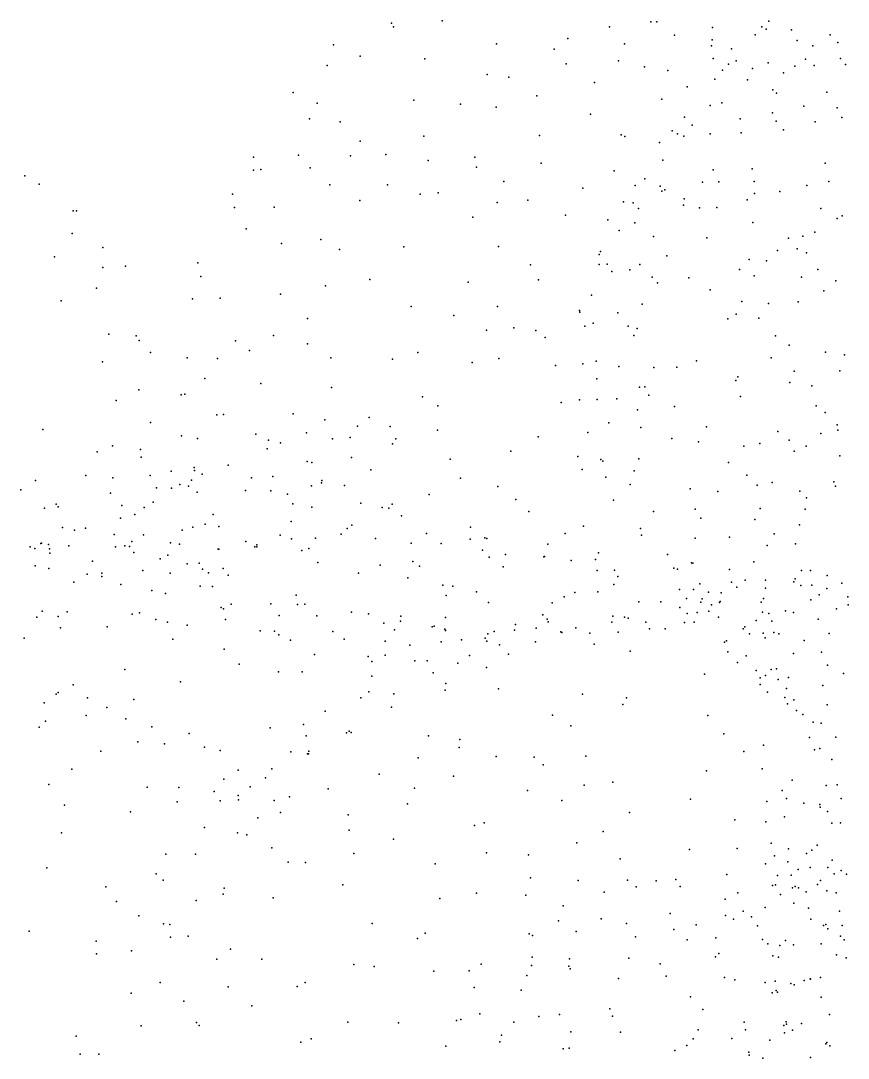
# Model space of a CAD drawing. Header units: metres. Extents: x -25 to 25, y -27.7 to 27.8.
# Drawn here: x -17.974 to -15.277, y 10.177 to 13.56 of the extents above; entities that cross this region are included whole.
import ezdxf

# ---------------------------------------------------------------- set-up
doc = ezdxf.new("R2010")
doc.units = ezdxf.units.M

msp = doc.modelspace()

# ---------------------------------------------------------------- linework, layer by layer
for p in [(-16.766, 13.5519, -6.528), (-16.7586, 13.5399, -5.8458), (-16.6003, 13.56, -6.681), (-16.0549, 13.5399, -5.6502), (-15.9206, 13.5569, -5.7739), (-15.9011, 13.5562, -7.0257), (-15.7191, 13.5381, -5.8133), (-15.5579, 13.5407, 13.2221), (-15.5446, 13.5324, 12.4526), (-15.5359, 13.559, 13.675), (-15.4619, 13.5304, -5.9897), (-16.1905, 13.5022, -5.56), (-15.8434, 13.513, -5.5859), (-15.7197, 13.4979, -5.4194), (-15.5797, 13.5146, 12.7716), (-15.3358, 13.5138, 11.9454), (-16.9549, 13.4818, -6.237), (-16.423, 13.4849, -5.5822), (-16.2355, 13.4674, -6.9941), (-16.0065, 13.4848, -5.4343), (-15.7221, 13.4784, -5.2402), (-15.6569, 13.4688, -7.1569), (-15.4427, 13.4957, 12.0895), (-15.3924, 13.4786, -5.8011), (-15.3109, 13.4889, -6.024), (-16.8675, 13.4449, -5.7858), (-16.6569, 13.4355, -5.6317), (-16.0258, 13.4294, -5.1787), (-15.717, 13.4374, -5.0655), (-15.6419, 13.4294, 13.6259), (-15.4163, 13.4347, -5.2286), (-15.3013, 13.4371, 14.2106), (-16.9756, 13.4144, -5.9368), (-16.1962, 13.4196, -5.3676), (-15.9407, 13.4097, -7.1926), (-15.8647, 13.3979, -4.9943), (-15.6868, 13.3992, 13.2151), (-15.6665, 13.4189, 12.9996), (-15.589, 13.4045, 12.248), (-15.5375, 13.423, 13.8841), (-15.4503, 13.4123, 14.0303), (-15.3871, 13.4143, -7.1289), (-15.2856, 13.4173, -5.4422), (-16.4533, 13.3849, -6.969), (-16.3832, 13.3761, -5.3992), (-15.7119, 13.3698, 13.4246), (-15.6049, 13.3679, -4.8757), (-15.4878, 13.3898, -4.9918), (-16.1042, 13.359, -5.0159), (-15.8022, 13.3442, -4.8148), (-15.5226, 13.3348, 12.0489), (-17.086, 13.326, -6.0418), (-16.693, 13.3012, -5.4912), (-16.2917, 13.3155, -5.095), (-15.8841, 13.3042, -7.291), (-15.5099, 13.3241, -4.7313), (-15.3461, 13.327, -4.7871), (-17.0081, 13.2909, -6.5346), (-16.541, 13.2878, -5.3541), (-16.424, 13.2782, -7.0924), (-15.7272, 13.2834, 12.4184), (-15.6889, 13.2926, 13.7204), (-15.4214, 13.2813, 14.1592), (-15.3123, 13.2759, 14.3898), (-17.0325, 13.2405, -5.7365), (-16.9333, 13.23, -6.6939), (-16.1163, 13.2552, -4.7929), (-15.8109, 13.2452, 13.146), (-15.6292, 13.2402, 12.1575), (-15.5239, 13.2594, 14.0231), (-15.5118, 13.2325, -7.2879), (-15.3844, 13.2299, 11.8121), (-15.2979, 13.2443, -7.1736), (-15.8503, 13.2009, 12.6601), (-15.7851, 13.2192, 13.4578), (-15.6254, 13.1943, 13.9075), (-15.4877, 13.2045, 11.9314), (-16.8677, 13.1674, -5.4621), (-16.6601, 13.1841, -6.991), (-16.2833, 13.1859, -4.8332), (-16.017, 13.1876, -4.6397), (-16.005, 13.1827, -7.3751), (-15.8924, 13.1635, 12.9355), (-15.8335, 13.1908, -4.5746), (-15.813, 13.1842, -7.3894), (-15.7263, 13.1917, 12.2674), (-17.2159, 13.1153, -6.2709), (-17.0686, 13.1216, -5.6331), (-16.8996, 13.1195, -6.8036), (-16.7836, 13.1239, -5.3315), (-16.6462, 13.1039, -5.1418), (-16.4937, 13.1149, -4.9701), (-16.2776, 13.0962, -7.3101), (-15.8815, 13.1056, 13.3606), (-15.3514, 13.0958, 11.7271), (-17.2157, 13.0729, -5.8582), (-17.1912, 13.075, -6.4268), (-17.0308, 13.0806, -6.6765), (-16.4886, 13.0824, -7.1831), (-16.0394, 13.0707, -4.5242), (-15.7173, 13.0743, -4.3718), (-15.5903, 13.0773, 11.9955), (-17.9606, 13.0539, -1.0863), (-17.914, 13.0276, -0.8457), (-16.9663, 13.0249, -5.4067), (-16.7787, 13.0247, -6.9792), (-16.3998, 13.0356, -4.7659), (-15.9392, 13.0445, -7.4503), (-15.7516, 13.0334, -7.4563), (-15.6986, 13.0351, 12.1171), (-15.583, 13.0359, -4.2669), (-15.3393, 13.0357, 14.5795), (-17.2838, 12.9944, -6.0786), (-16.6721, 12.9943, -5.0262), (-16.6131, 12.9986, -7.1384), (-16.1414, 13.0147, -7.4214), (-15.9714, 13.0229, 13.083), (-15.89, 13.0206, 13.5048), (-15.8847, 13.0041, 12.4167), (-15.875, 13.0084, -4.3564), (-15.5823, 12.9973, -7.4423), (-15.5001, 13.0031, 11.8571), (-15.4119, 13.0225, 14.3624), (-16.8685, 12.9741, -5.2277), (-16.4211, 12.9677, -7.3017), (-16.3208, 12.9749, -4.6339), (-16.0091, 12.9696, 12.8902), (-15.9778, 12.9666, 13.2718), (-15.8139, 12.9591, 13.7113), (-15.8119, 12.9798, 12.2503), (-15.6064, 12.9762, 14.0292), (-17.8038, 12.9405, -1.1111), (-17.7927, 12.9407, -0.9478), (-17.2773, 12.9512, -6.2739), (-17.1478, 12.952, -6.6121), (-16.1983, 12.9263, -4.4931), (-15.9606, 12.9476, 12.5751), (-15.7617, 12.95, -4.2224), (-15.7053, 12.9511, 13.8952), (-15.3661, 12.9474, -7.3655), (-15.2961, 12.9244, 14.7867), (-16.5004, 12.9191, -4.755), (-16.0603, 12.9114, -4.3681), (-15.9719, 12.901, -7.5039), (-15.5881, 12.9024, -4.0876), (-15.3122, 12.915, 11.619), (-17.8069, 12.8667, -1.2722), (-17.2394, 12.8816, -5.6512), (-16.0231, 12.8765, 12.7012), (-15.9115, 12.8568, 13.5954), (-15.4248, 12.8577, -4.0164), (-15.385, 12.8707, 14.5247), (-17.7064, 12.8204, -1.1595), (-17.1238, 12.834, -5.3879), (-16.9956, 12.8467, -5.2372), (-16.7254, 12.8233, -4.9049), (-16.4167, 12.8236, -4.6031), (-15.7378, 12.8517, 12.0801), (-15.4712, 12.8514, 11.7641), (-17.8646, 12.7907, -1.413), (-16.9349, 12.8142, -6.9272), (-16.0885, 12.7975, -7.5052), (-16.0837, 12.8078, 12.8276), (-15.8677, 12.794, 12.2272), (-15.5077, 12.8111, 14.2034), (-15.4431, 12.8169, 14.3618), (-15.4128, 12.8029, -7.4595), (-17.7064, 12.7559, -0.7004), (-17.6328, 12.76, -0.9803), (-17.3974, 12.7702, -6.0693), (-16.3122, 12.7644, -4.4571), (-16.0884, 12.7653, 13.2649), (-16.0628, 12.7659, -4.1865), (-15.9556, 12.7653, 12.3908), (-15.6, 12.7819, -7.5269), (-15.543, 12.7772, -3.9283), (-17.3875, 12.7265, -5.8156), (-16.0468, 12.7428, 12.5852), (-15.9889, 12.7479, 13.5014), (-15.9157, 12.7239, -4.0032), (-15.7961, 12.7213, 13.8393), (-15.6316, 12.7485, 14.048), (-15.5833, 12.7282, 11.8621), (-15.429, 12.7245, 11.6448), (-15.3762, 12.749, -3.8805), (-17.7279, 12.6881, -1.3514), (-16.9812, 12.6959, -5.0694), (-16.8368, 12.7168, -4.9263), (-16.5152, 12.7077, -7.3076), (-16.2861, 12.7154, -7.453), (-15.8979, 12.7059, -7.5864), (-15.3171, 12.7115, 11.4318), (-17.4142, 12.6538, -6.2297), (-17.3245, 12.6556, -6.4649), (-17.1277, 12.6689, -5.2301), (-16.1138, 12.6658, -4.0808), (-15.7266, 12.6823, -3.8482), (-15.3564, 12.6798, 14.6026), (-17.8421, 12.6472, -1.4907), (-16.7012, 12.6282, -4.7572), (-16.42, 12.6281, -4.4726), (-15.9488, 12.6357, 13.6154), (-15.6232, 12.6451, -7.6018), (-15.537, 12.638, 14.1618), (-15.4398, 12.6435, 14.3614), (-17.0392, 12.5896, -6.8857), (-16.5624, 12.5986, -4.6186), (-16.1523, 12.6154, 13.097), (-16.1517, 12.6103, 12.9151), (-16.0281, 12.6072, 12.4575), (-15.6688, 12.5882, 14.014), (-15.6418, 12.6035, -3.7462), (-15.5675, 12.5899, 11.7824), (-16.4562, 12.5508, -7.3587), (-16.3669, 12.5591, -4.2995), (-16.2955, 12.5501, -4.1341), (-16.1357, 12.564, 13.2428), (-16.1084, 12.5737, 12.6387), (-15.9937, 12.5641, -7.5981), (-15.9651, 12.5565, -3.8101), (-17.6875, 12.5385, -1.379), (-17.5979, 12.5323, -1.2294), (-17.5886, 12.5174, -0.7357), (-17.2744, 12.5166, -5.4039), (-17.1509, 12.5336, -5.1469), (-16.2649, 12.5271, -7.4695), (-15.9758, 12.5341, 12.3239), (-15.5136, 12.5326, -7.6342), (-17.229, 12.4854, -6.6759), (-17.0391, 12.5064, -4.9991), (-15.4694, 12.5022, 14.2718), (-17.5516, 12.4788, -1.0681), (-17.4319, 12.4607, -5.7731), (-17.3324, 12.4587, -6.5109), (-16.9631, 12.4608, -6.9566), (-16.7621, 12.4567, -7.111), (-16.6793, 12.4788, -4.6791), (-16.4154, 12.4585, -4.1918), (-16.0979, 12.4504, -3.7884), (-15.771, 12.4508, -3.6235), (-15.5279, 12.4605, 11.6473), (-15.3504, 12.4791, 14.5142), (-15.2884, 12.4707, 14.7211), (-17.7082, 12.4477, -0.475), (-16.5029, 12.4461, -4.3508), (-16.2307, 12.4363, -3.8796), (-16.1413, 12.4409, 12.7545), (-16.0245, 12.4322, 13.4929), (-15.9109, 12.4299, 12.1886), (-15.8358, 12.4308, 13.7957), (-15.4524, 12.4174, 11.3552), (-15.3034, 12.4183, 10.9978), (-17.3738, 12.3933, -5.5671), (-16.0965, 12.3922, -7.5558), (-15.643, 12.3873, 11.8187), (-15.6362, 12.399, 14.0279), (-17.5894, 12.3571, -1.218), (-17.1916, 12.3769, -5.1574), (-16.9612, 12.3639, -4.8821), (-15.9569, 12.3653, -3.6233), (-15.9398, 12.3663, 13.6235), (-15.4669, 12.3801, -3.4824), (-15.3952, 12.37, 11.1212), (-17.6636, 12.3222, -1.3636), (-17.4516, 12.3402, -5.8898), (-17.4394, 12.3425, -6.2454), (-16.6649, 12.3343, -4.5726), (-16.2121, 12.3159, -7.4815), (-16.1528, 12.3244, 13.0578), (-16.0948, 12.3251, 12.5738), (-16.0309, 12.3268, 12.4107), (-15.9264, 12.3392, -7.639), (-15.6274, 12.3345, -3.488), (-16.6146, 12.3046, -4.2909), (-15.9639, 12.2914, 12.2756), (-15.8427, 12.3021, 12.0797), (-15.3811, 12.3048, 14.3651), (-15.3516, 12.2831, -7.7544), (-17.551, 12.2507, -0.8588), (-17.3353, 12.2748, -6.4942), (-17.3139, 12.2762, -5.435), (-17.0866, 12.2781, -5.0028), (-16.9831, 12.259, -6.9173), (-16.8387, 12.2665, -4.7471), (-16.0573, 12.2494, -3.5799), (-17.9025, 12.227, -0.2033), (-17.2078, 12.2124, -6.6727), (-17.0423, 12.2161, -3.9761), (-16.876, 12.2383, -4.1086), (-16.7703, 12.2366, -3.9952), (-16.6157, 12.2249, -3.8956), (-16.1255, 12.2171, 12.8925), (-15.9529, 12.2335, 13.5435), (-15.7388, 12.2357, 11.9507), (-15.5058, 12.2211, 11.4345), (-15.3658, 12.2148, -3.3436), (-15.3123, 12.2425, 14.5745), (-15.3109, 12.2255, 10.8927), (-17.4503, 12.207, -5.9868), (-17.3985, 12.1976, -5.673), (-17.1665, 12.1929, -5.1098), (-17.1271, 12.1843, -4.112), (-16.9579, 12.1966, -4.2495), (-16.9005, 12.2011, -3.8273), (-16.7619, 12.1801, -7.0397), (-16.7515, 12.1967, -4.5034), (-16.2871, 12.2036, -3.6856), (-15.8512, 12.1976, -3.4607), (-15.7646, 12.1874, 13.7843), (-15.5651, 12.1821, 14.0273), (-15.4696, 12.1921, -7.8002), (-17.7249, 12.154, -0.4105), (-17.6756, 12.1738, -1.467), (-17.584, 12.1625, -0.7095), (-17.1707, 12.164, -3.8892), (-16.3765, 12.157, -7.3155), (-15.6169, 12.1725, -3.3836), (-15.453, 12.1572, 14.212), (-15.4138, 12.1731, 11.0266), (-17.5821, 12.1371, -1.2373), (-17.298, 12.1113, -5.4343), (-17.0402, 12.123, -4.3644), (-17.025, 12.1199, -3.6916), (-16.8962, 12.136, -4.429), (-16.5745, 12.1307, -3.7394), (-16.158, 12.1397, -7.5091), (-16.0834, 12.1296, 12.724), (-16.0761, 12.1237, 13.1396), (-15.9595, 12.1317, -7.6538), (-15.6673, 12.12, -7.7888), (-15.3037, 12.1417, -7.8244), (-17.7621, 12.0772, -1.7311), (-17.5526, 12.077, -1.0382), (-17.4841, 12.0914, -1.8549), (-17.4091, 12.1032, -6.2392), (-17.4084, 12.0934, -1.9938), (-17.3834, 12.0818, -1.7298), (-16.833, 12.0958, -3.643), (-16.1444, 12.0967, -3.519), (-15.9741, 12.0927, 13.3657), (-15.6073, 12.0787, 11.7976), (-17.926, 12.0608, -1.7845), (-17.674, 12.0693, -1.9338), (-17.4552, 12.0477, -3.879), (-17.4271, 12.0429, -1.5331), (-17.4175, 12.0625, -5.7747), (-17.222, 12.0694, -3.6721), (-17.1521, 12.0738, -2.1691), (-17.027, 12.0438, -1.7711), (-16.9934, 12.0537, -2.1734), (-16.9928, 12.0606, -4.872), (-16.9187, 12.0446, -2.0096), (-16.5411, 12.0684, -7.147), (-16.0667, 12.0717, 12.9482), (-15.9877, 12.0475, 12.4869), (-15.573, 12.0456, 13.9423), (-15.5244, 12.0547, 11.6367), (-15.3231, 12.057, 10.8816), (-15.3178, 12.0425, 14.5943), (-17.9744, 12.0301, -4.2348), (-17.6813, 12.0194, -2.1546), (-17.5316, 12.0376, -2.201), (-17.4834, 12.0361, -4.0571), (-17.3995, 12.0225, -2.2894), (-17.242, 12.0286, -6.5163), (-17.1586, 12.0279, -2.3407), (-17.1043, 12.0165, -3.5608), (-16.6432, 12.0157, -3.6051), (-16.4191, 12.0417, -3.6389), (-15.7922, 12.0344, 13.6279), (-15.7018, 12.0248, -3.33), (-15.4343, 12.0267, -7.8649), (-17.8586, 11.9835, -4.0845), (-17.8528, 11.9747, -3.8966), (-17.6446, 11.9798, -3.8985), (-17.5431, 11.9904, -1.1666), (-17.0875, 11.9855, -1.575), (-16.8656, 11.9874, -1.7622), (-16.763, 11.9834, -2.0111), (-16.3598, 11.9996, -7.349), (-16.0416, 11.9964, -7.6542), (-15.4129, 12.005, -3.2754), (-17.8972, 11.9708, -2.0209), (-17.6021, 11.9504, -4.1892), (-17.5724, 11.9732, -3.7519), (-17.3474, 11.95, -3.5548), (-17.0253, 11.9739, -4.576), (-16.7965, 11.9735, -2.265), (-16.7741, 11.9705, -3.5366), (-16.7327, 11.9458, -1.8505), (-16.3184, 11.9599, -3.5243), (-15.9113, 11.9599, 13.3095), (-15.7751, 11.9674, -7.8227), (-15.5637, 11.9703, -3.284), (-15.4172, 11.9672, 11.1044), (-17.8388, 11.9079, -3.7179), (-17.6493, 11.9383, -2.3076), (-17.4132, 11.9084, -4.4141), (-17.3727, 11.9184, -6.2636), (-17.3281, 11.9114, -2.4857), (-17.0926, 11.9276, -2.4792), (-16.8945, 11.9154, -3.4548), (-16.5079, 11.9084, -3.5319), (-16.1398, 11.912, -3.4319), (-15.757, 11.9384, 12.0884), (-15.5812, 11.9342, 11.859), (-15.4356, 11.9164, 14.3596), (-17.7992, 11.8991, -0.2452), (-17.7629, 11.9059, -4.2295), (-17.67, 11.885, -0.3989), (-17.5745, 11.8834, -0.5866), (-17.4481, 11.8994, -5.9157), (-17.1291, 11.8823, -6.5349), (-17.0138, 11.8735, -1.433), (-16.9294, 11.8859, -2.4998), (-16.9097, 11.9049, -6.7627), (-16.6511, 11.8878, -6.9295), (-16.461, 11.8744, -2.118), (-16.1999, 11.8882, -7.6064), (-15.9536, 11.9043, 12.9778), (-15.9509, 11.8832, 12.6744), (-15.6641, 11.8759, 13.6744), (-15.5181, 11.8874, -7.8969), (-17.9442, 11.8446, -5.8729), (-17.9286, 11.8398, -3.5698), (-17.9093, 11.8555, -2.2343), (-17.9065, 11.857, -0.1171), (-17.8838, 11.8527, -4.4469), (-17.818, 11.8478, -6.038), (-17.6653, 11.8452, -6.1825), (-17.6347, 11.848, -5.71), (-17.6195, 11.8461, -4.3972), (-17.6124, 11.8626, -5.9886), (-17.4864, 11.8582, -0.9628), (-17.4569, 11.8533, -5.5844), (-17.241, 11.8622, -6.3706), (-17.2107, 11.8443, -5.1223), (-17.2049, 11.8444, -4.6284), (-17.2046, 11.851, -2.572), (-17.0919, 11.8708, -5.0149), (-17.0356, 11.8393, -4.8046), (-16.8178, 11.8721, -1.5788), (-16.7016, 11.8564, -2.4424), (-16.6042, 11.8552, -1.7973), (-16.5093, 11.87, -2.2998), (-16.4543, 11.8719, -7.2048), (-16.2564, 11.8534, -2.1455), (-15.7761, 11.8729, 13.4458), (-15.5408, 11.8493, 13.8871), (-15.4485, 11.8551, 11.6423), (-17.8805, 11.8383, -5.6548), (-17.8791, 11.8238, -6.2153), (-17.6059, 11.8258, -5.4604), (-17.5195, 11.806, -5.2804), (-17.495, 11.8171, -4.5394), (-17.3306, 11.8373, -5.2972), (-17.3283, 11.8376, -1.1784), (-17.0585, 11.8326, -3.3678), (-16.4685, 11.8342, -1.8695), (-16.447, 11.8111, -2.5058), (-16.3945, 11.8203, -7.4508), (-16.2689, 11.8122, -1.9304), (-16.2667, 11.8133, -2.4844), (-16.0904, 11.8257, -2.3286), (-15.8659, 11.8201, -7.8778), (-17.9271, 11.7825, -4.6669), (-17.8827, 11.774, -3.4351), (-17.741, 11.7984, -5.2772), (-17.4323, 11.7894, -5.1234), (-17.3923, 11.7913, -3.3841), (-17.3815, 11.7723, -0.8419), (-17.3144, 11.7737, -4.7132), (-17.006, 11.794, -6.5667), (-16.8028, 11.7848, -2.6056), (-16.6961, 11.7971, -6.7962), (-16.674, 11.7815, -1.5747), (-16.4021, 11.7798, -3.4803), (-16.1804, 11.8004, -7.7809), (-16.101, 11.8034, -2.0579), (-15.8448, 11.7751, 12.878), (-15.8335, 11.7717, 12.4787), (-15.788, 11.7921, 13.257), (-15.7837, 11.7914, 12.2754), (-15.5845, 11.7954, 11.9868), (-17.7579, 11.7556, -4.6753), (-17.7105, 11.759, -2.5134), (-17.7103, 11.7486, -4.8851), (-17.5761, 11.7674, -4.6665), (-17.4872, 11.7586, -4.8251), (-17.3621, 11.7605, -4.9348), (-17.2981, 11.7525, -1.0355), (-16.8729, 11.7585, -1.3562), (-16.7123, 11.7442, -3.3971), (-16.0954, 11.7679, -3.3399), (-16.0385, 11.769, -2.5627), (-16.0277, 11.7483, -1.9209), (-15.6634, 11.7714, -3.2503), (-15.4499, 11.7401, -0.84), (-15.4286, 11.7675, -3.2381), (-15.3999, 11.7681, 14.553), (-15.3456, 11.7514, 11.429), (-17.8009, 11.7296, -0.1157), (-17.6483, 11.7221, -3.3533), (-17.3899, 11.7163, -2.6868), (-17.3495, 11.7158, -0.5766), (-16.5988, 11.7196, -2.6615), (-16.5661, 11.7163, -7.166), (-16.0404, 11.7225, -8.0007), (-15.827, 11.7054, -2.1856), (-15.7809, 11.7053, -1.0016), (-15.7599, 11.7242, -0.4777), (-15.6573, 11.7297, 13.4394), (-15.6396, 11.7136, -1.08), (-15.6121, 11.7366, -0.9059), (-15.5464, 11.7359, -0.4761), (-15.5462, 11.7098, 13.7419), (-15.454, 11.7303, -1.0706), (-15.4315, 11.7183, -0.3396), (-15.3957, 11.7198, -0.6206), (-15.3461, 11.7086, 11.6861), (-15.2973, 11.7262, 11.1545), (-17.5469, 11.7024, -2.6628), (-17.5023, 11.6931, -0.3443), (-17.0761, 11.6876, -2.7299), (-16.5873, 11.6862, -6.8748), (-16.4884, 11.6982, -1.6106), (-16.2023, 11.6815, -7.9928), (-16.1674, 11.6961, -1.7791), (-16.0924, 11.6981, -2.7051), (-15.804, 11.6764, -2.5063), (-15.753, 11.6753, 12.6081), (-15.7324, 11.6972, -0.3014), (-15.6907, 11.6943, 13.1817), (-15.5523, 11.6762, -7.9693), (-15.399, 11.672, 0.0314), (-15.3713, 11.6881, -1.2275), (-15.2774, 11.6818, -0.4238), (-17.3212, 11.6474, -3.2355), (-17.313, 11.6427, -0.3725), (-17.2889, 11.6582, -6.4276), (-17.1591, 11.6593, -0.568), (-17.0724, 11.6569, -0.7321), (-17.0485, 11.6579, -1.0628), (-16.4496, 11.6629, -7.695), (-16.2415, 11.6623, -2.7911), (-15.9592, 11.666, -0.9155), (-15.8874, 11.6658, -0.3472), (-15.8261, 11.6475, -0.1731), (-15.7572, 11.6645, -1.1773), (-15.7221, 11.6552, -8.0643), (-15.6967, 11.6631, 12.3749), (-15.6942, 11.667, 13.0272), (-15.5606, 11.6642, -0.0162), (-15.3145, 11.6431, 0.2318), (-15.2765, 11.6559, 11.5359), (-17.9217, 11.616, -3.0492), (-17.9051, 11.6345, -2.6843), (-17.8526, 11.6177, -6.575), (-17.8234, 11.6324, -3.2057), (-17.6111, 11.6249, -6.5772), (-17.5868, 11.6296, -3.2215), (-17.5341, 11.6083, -2.8743), (-17.3068, 11.6081, -2.8564), (-17.1318, 11.6213, -0.3861), (-17.0086, 11.6194, -3.2399), (-16.8965, 11.6317, -0.6251), (-16.8408, 11.6266, -0.8398), (-16.7355, 11.6184, -3.3023), (-16.5893, 11.6147, -1.3655), (-16.2718, 11.6227, -1.6162), (-16.2583, 11.6093, -0.6878), (-16.0437, 11.619, -0.3067), (-16.0061, 11.6157, -2.8972), (-15.9945, 11.6126, -1.2127), (-15.8016, 11.6276, -1.9393), (-15.7686, 11.6305, -1.3324), (-15.7311, 11.6345, -0.0157), (-15.6999, 11.615, -2.3011), (-15.5766, 11.6051, 13.2437), (-15.556, 11.6313, -3.2188), (-15.5356, 11.6279, 13.9757), (-15.5255, 11.6027, 14.26), (-15.4808, 11.636, 14.4458), (-15.4552, 11.6308, -1.4002), (-15.3744, 11.6089, 11.9468), (-17.8445, 11.5812, 0.0291), (-17.6925, 11.5844, -2.9955), (-17.4962, 11.5987, -0.1857), (-17.4321, 11.5898, -3.1118), (-17.1937, 11.5704, -0.2469), (-17.1474, 11.5695, -6.4557), (-16.7902, 11.5959, -2.8161), (-16.7559, 11.5738, -0.5329), (-16.7362, 11.602, -0.7283), (-16.6327, 11.5839, -7.0625), (-16.6269, 11.5862, -0.9009), (-16.5921, 11.5768, -1.1145), (-16.5892, 11.5718, -7.7052), (-16.4308, 11.5692, -0.7756), (-16.3645, 11.5732, -1.4727), (-16.361, 11.5911, -2.923), (-16.2938, 11.5793, -0.5133), (-16.2554, 11.6003, -3.3006), (-16.1647, 11.5805, -8.2527), (-16.0477, 11.5991, -1.5954), (-15.9363, 11.5992, -1.7156), (-15.9246, 11.5776, -1.4601), (-15.8735, 11.5769, -3.1289), (-15.8102, 11.5978, -2.782), (-15.7786, 11.5988, -8.2065), (-15.6187, 11.5772, 12.5736), (-15.6134, 11.5841, 12.8434), (-17.9633, 11.5465, 0.1288), (-17.4782, 11.5434, -6.6252), (-17.1325, 11.5578, -3.1367), (-17.0946, 11.5401, -2.9273), (-16.9571, 11.5684, -0.3373), (-16.9201, 11.5442, -2.8894), (-16.7867, 11.537, -6.5112), (-16.6039, 11.5348, -2.9169), (-16.5377, 11.542, -0.5415), (-16.46, 11.5469, -8.0069), (-16.4551, 11.5375, -3.3065), (-16.4521, 11.5607, -0.9818), (-16.2959, 11.5351, -3.1303), (-16.2137, 11.568, -0.3762), (-16.2104, 11.5654, -1.1463), (-16.1195, 11.5635, -1.32), (-16.0267, 11.5667, -8.3383), (-15.6729, 11.5384, -2.0061), (-15.5983, 11.5608, -8.1044), (-15.5538, 11.5637, 13.0567), (-15.5469, 11.5477, 12.3772), (-15.5192, 11.5651, 13.5186), (-15.5026, 11.5607, -1.5548), (-15.4203, 11.5398, 14.6228), (-15.3386, 11.5621, 0.3706), (-17.3111, 11.5109, -0.1242), (-16.7054, 11.5247, -7.5256), (-16.413, 11.5258, -1.2798), (-16.1048, 11.5278, -0.1407), (-15.9879, 11.5046, 0.0477), (-15.6797, 11.5341, -1.6637), (-15.6694, 11.5022, -2.7833), (-15.3642, 11.5011, 12.1704), (-17.0166, 11.4934, -3.058), (-16.8412, 11.4875, -0.2724), (-16.8302, 11.471, -3.1153), (-16.7859, 11.492, -2.9489), (-16.6898, 11.4735, -7.7719), (-16.6495, 11.4732, -6.608), (-16.5108, 11.4907, -3.0785), (-16.3839, 11.4944, -0.3818), (-15.6372, 11.4674, -8.2842), (-15.6091, 11.4898, -3.0956), (-15.4545, 11.4965, 12.7081), (-17.6348, 11.4445, 0.0536), (-17.2621, 11.4618, -6.5855), (-17.1342, 11.4369, -0.0755), (-17.0567, 11.4377, -6.4771), (-16.6296, 11.4344, -7.9753), (-16.5499, 11.4656, -0.3607), (-16.4555, 11.4513, -8.2135), (-15.5768, 11.4416, -1.8424), (-15.5283, 11.4449, 14.4071), (-15.5099, 11.4469, 13.6389), (-15.3439, 11.4589, 12.9949), (-17.4537, 11.4042, 0.0393), (-16.8298, 11.423, -7.3409), (-15.7453, 11.4298, 0.358), (-15.5642, 11.4172, 14.1753), (-15.5465, 11.425, -2.1486), (-15.5047, 11.4124, -2.3723), (-15.4717, 11.4191, -3.1149), (-15.2916, 11.4322, 12.6831), (-17.8521, 11.3695, 0.4409), (-17.8036, 11.3945, 0.2498), (-16.8394, 11.3715, -7.1702), (-16.5908, 11.3779, -0.2092), (-16.5886, 11.3991, -8.1395), (-16.4169, 11.3821, -0.2081), (-15.5637, 11.3955, 13.9865), (-15.5398, 11.3712, 13.7884), (-15.4773, 11.3834, 0.5252), (-15.3591, 11.3927, 13.2011), (-17.8983, 11.3367, 1.17), (-17.8593, 11.3639, 0.6195), (-17.7569, 11.3523, -6.7759), (-17.606, 11.3467, 0.2061), (-16.8656, 11.3527, -0.0904), (-16.7583, 11.3655, -6.9337), (-16.1432, 11.3642, 0.101), (-15.9997, 11.353, -8.5871), (-15.4837, 11.3536, -1.9483), (-15.4746, 11.3329, -2.6847), (-15.4538, 11.3457, 14.6008), (-17.6933, 11.3208, 0.5738), (-16.9819, 11.3091, 0.0149), (-16.7657, 11.3219, -6.6422), (-16.0112, 11.3309, 0.2938), (-15.4448, 11.3107, -2.511), (-15.3456, 11.3301, -1.8378), (-17.8942, 11.2769, -6.8025), (-17.7614, 11.2953, 1.0332), (-17.6321, 11.2839, 0.742), (-17.0523, 11.2653, -7.5373), (-16.241, 11.2962, -8.568), (-15.7348, 11.295, 0.5177), (-15.4243, 11.2976, -8.1766), (-15.3914, 11.2731, 0.6537), (-15.3652, 11.2697, -3.0547), (-17.9141, 11.2564, 1.3831), (-17.547, 11.2581, 0.5496), (-17.4258, 11.2359, 0.3613), (-17.1609, 11.2547, 0.1418), (-16.9126, 11.2382, -7.0028), (-16.9034, 11.2443, -6.6548), (-16.897, 11.2391, -8.0033), (-16.1807, 11.261, 0.2124), (-15.6824, 11.2346, -8.5623), (-17.5924, 11.2092, 1.0579), (-17.5059, 11.2023, 0.9178), (-17.0437, 11.2286, -7.7625), (-16.645, 11.229, -8.3151), (-16.5427, 11.2163, -0.013), (-15.5531, 11.1978, 13.8464), (-15.403, 11.2233, -2.8396), (-15.317, 11.224, 13.296), (-17.7132, 11.1786, -6.845), (-17.3753, 11.1918, 0.5633), (-17.3246, 11.1807, -6.8156), (-17.094, 11.1762, -7.1947), (-17.039, 11.1695, -6.8509), (-17.0362, 11.17, 0.2017), (-17.0347, 11.1791, -7.9212), (-16.545, 11.1904, -8.4345), (-16.1325, 11.1627, 0.4223), (-15.6171, 11.1779, 0.6595), (-15.3868, 11.1824, -2.2025), (-15.3688, 11.1868, 14.7024), (-16.6792, 11.1569, 0.0657), (-16.4245, 11.1614, 0.1114), (-16.301, 11.1591, 0.2516), (-16.2712, 11.1341, -8.6491), (-15.3295, 11.1517, -8.1208), (-17.808, 11.1202, 1.468), (-17.2651, 11.1165, 0.6607), (-17.1559, 11.1211, 0.3358), (-16.8054, 11.1032, 0.1813), (-16.5631, 11.0975, 0.1585), (-15.7384, 11.1147, -8.6508), (-15.5572, 11.1213, 14.2613), (-17.8829, 11.0694, -6.9131), (-17.3122, 11.0878, 0.8488), (-17.2268, 11.0625, -7.2822), (-17.1769, 11.0912, -7.7647), (-16.137, 11.0677, -8.708), (-16.044, 11.077, 0.5866), (-15.4597, 11.0837, 0.7923), (-15.3481, 11.0662, -2.4713), (-15.3125, 11.0683, -2.8143), (-17.5627, 11.0607, 1.3103), (-17.4592, 11.0602, 1.182), (-17.3442, 11.0474, 1.0308), (-17.2656, 11.0341, -7.4567), (-17.0982, 11.0302, 0.5188), (-16.9722, 11.0558, -8.181), (-16.6906, 11.0583, -8.441), (-16.3223, 11.0508, 0.4017), (-15.4921, 11.0505, 13.6715), (-17.8314, 11.0025, 1.6151), (-17.4643, 11.0139, -6.9408), (-17.3239, 11.0167, -7.009), (-17.2643, 11.0195, -7.6512), (-17.1479, 11.0176, -7.9979), (-16.713, 11.0069, 0.2813), (-16.2104, 11.0173, 0.5531), (-15.7904, 11.0226, 0.7589), (-15.5418, 11.0145, 13.8567), (-15.4779, 11.0241, -8.4857), (-15.4212, 11.0095, 14.5957), (-15.3689, 11.0046, 13.4595), (-15.3684, 10.9956, -9.155), (-15.2991, 11.0247, 6.668), (-17.6168, 10.9803, 1.4464), (-17.2009, 10.9609, 0.8945), (-17.1271, 10.979, 0.6893), (-16.9072, 10.9706, 0.4384), (-15.9902, 10.9782, 0.7471), (-15.4846, 10.9646, 14.4405), (-15.3446, 10.9816, 6.491), (-17.3752, 10.9294, -7.1341), (-16.495, 10.9364, -8.6388), (-16.4632, 10.9447, 0.4562), (-15.6467, 10.9551, -8.6868), (-15.5456, 10.9486, 14.0087), (-15.3301, 10.9441, -8.713), (-15.3013, 10.9447, 4.0934), (-17.841, 10.912, -7.0085), (-17.2672, 10.9125, -7.9023), (-17.2369, 10.9054, 1.0616), (-16.9039, 10.9215, -8.391), (-16.0757, 10.9168, -8.736), (-17.1558, 10.8634, -8.1799), (-16.7592, 10.8915, -8.505), (-16.1615, 10.8802, 0.7808), (-15.6382, 10.8613, 0.9501), (-15.5275, 10.8791, 14.1598), (-15.4709, 10.8604, -8.7789), (-15.3783, 10.872, 6.2467), (-17.5015, 10.843, -7.0708), (-17.4051, 10.8433, -7.5164), (-16.8882, 10.845, 0.5877), (-16.4557, 10.8476, 0.5841), (-16.3193, 10.8411, 0.6987), (-16.0203, 10.8275, 0.9496), (-15.794, 10.858, 0.9499), (-15.5166, 10.8375, -9.2082), (-15.4124, 10.8448, 6.6016), (-15.3949, 10.8559, -9.5461), (-17.8896, 10.7981, 1.7837), (-17.1026, 10.8171, 0.9199), (-17.046, 10.8154, -8.3628), (-16.6236, 10.8112, -8.6386), (-15.5467, 10.8113, -8.9796), (-15.4735, 10.8173, 14.3303), (-15.4401, 10.7933, 4.0188), (-15.4011, 10.7996, 14.4657), (-15.3429, 10.7998, 6.1134), (-15.3291, 10.8235, 13.4895), (-17.5334, 10.7785, 1.5217), (-17.5104, 10.7577, -7.2166), (-16.3124, 10.7658, -8.726), (-16.1566, 10.7574, 1.0167), (-15.9958, 10.7585, -8.7468), (-15.8385, 10.7602, 1.1048), (-15.6724, 10.776, -10.5025), (-15.5071, 10.7734, -10.3841), (-15.4627, 10.7744, 6.4049), (-15.3229, 10.7782, -10.2224), (-15.2994, 10.7894, 4.4888), (-15.2825, 10.7781, -11.4028), (-17.6973, 10.7365, -7.1121), (-17.3109, 10.7321, -8.0745), (-16.9241, 10.7423, 0.7415), (-15.9675, 10.7359, -10.2705), (-15.9023, 10.7557, -10.5477), (-15.8243, 10.7373, -10.2095), (-15.524, 10.7402, 1.0959), (-15.5142, 10.7429, -10.0546), (-15.4579, 10.7327, 14.1333), (-15.4498, 10.7375, 13.8536), (-15.4387, 10.7335, -9.7378), (-15.3769, 10.7438, 6.7893), (-15.3669, 10.7564, -10.653), (-15.3463, 10.7234, -11.6247), (-17.4023, 10.6919, -7.916), (-17.3141, 10.7129, 1.3163), (-17.1518, 10.6999, -8.3489), (-16.6086, 10.6983, 0.6938), (-16.4885, 10.7155, -8.7058), (-16.3274, 10.709, 0.9143), (-16.0723, 10.7191, -10.5093), (-15.6774, 10.6964, 1.1938), (-15.6361, 10.7168, -10.7752), (-15.4969, 10.7109, -9.8847), (-15.4136, 10.7198, -10.8), (-15.3164, 10.7166, -11.0757), (-17.6625, 10.6889, 1.6742), (-16.2061, 10.6742, 1.1664), (-15.6187, 10.6566, -9.3101), (-15.5478, 10.6693, 4.1473), (-15.4542, 10.6834, 3.8401), (-15.4059, 10.6668, 4.4736), (-15.3047, 10.657, 13.4393), (-17.5893, 10.6422, -7.2858), (-16.2211, 10.6249, -10.6036), (-16.0825, 10.6323, -10.7749), (-15.8576, 10.6497, -10.8691), (-15.6765, 10.6431, -10.9311), (-15.6509, 10.6306, -9.8428), (-15.5922, 10.6381, -9.5166), (-15.3984, 10.6308, 13.9928), (-17.9467, 10.5921, 1.8919), (-17.5089, 10.6158, 1.5774), (-17.4888, 10.6135, -7.6272), (-16.8284, 10.6172, 0.7818), (-16.164, 10.5911, -10.0788), (-15.9996, 10.6163, -9.9972), (-15.845, 10.5969, -9.9091), (-15.7718, 10.6126, -8.7402), (-15.5723, 10.6092, 3.9746), (-15.3567, 10.6106, -11.8319), (-15.3499, 10.614, 14.2227), (-15.3433, 10.5994, 13.6834), (-15.2967, 10.6099, 13.2743), (-17.7289, 10.5589, -7.2697), (-17.4866, 10.5725, -7.7761), (-17.4291, 10.5752, -8.0205), (-16.6805, 10.5676, -8.7389), (-16.6563, 10.5851, 0.7872), (-16.317, 10.5831, -8.7569), (-16.3059, 10.5773, -10.3144), (-15.9699, 10.5736, 1.4133), (-15.8019, 10.5636, -11.0012), (-15.7081, 10.5695, -8.881), (-15.5565, 10.565, 1.2853), (-15.4815, 10.5617, -11.4639), (-15.3021, 10.5757, 5.9294), (-15.29, 10.5637, 13.1052), (-17.6135, 10.5276, 1.7181), (-17.2909, 10.5333, -8.3174), (-15.5392, 10.5502, -11.1825), (-15.4996, 10.5455, 6.1984), (-15.4549, 10.5476, 3.717), (-15.3646, 10.5509, 13.8647), (-17.7271, 10.5183, 1.823), (-17.3355, 10.5002, 1.4221), (-17.1883, 10.5006, 1.2169), (-16.3065, 10.5068, -10.0967), (-16.1855, 10.5013, -9.918), (-15.9922, 10.5032, -11.0131), (-15.7098, 10.5078, -9.1512), (-15.698, 10.5184, -9.3329), (-15.5229, 10.5118, 6.5457), (-15.5037, 10.5071, 4.4598), (-15.3148, 10.5151, 1.2821), (-15.2835, 10.5047, 6.9962), (-16.8886, 10.4828, 0.8828), (-16.8226, 10.4764, -8.738), (-16.6275, 10.4616, 0.8807), (-16.5125, 10.4621, -8.7966), (-16.4731, 10.4843, 1.0955), (-16.3092, 10.4797, -10.7994), (-16.187, 10.4774, 1.428), (-16.1834, 10.4684, -10.9675), (-15.8899, 10.485, -8.7476), (-17.5198, 10.4247, -8.0029), (-17.0472, 10.424, 1.0408), (-16.3249, 10.4469, 1.3487), (-16.0251, 10.4372, -9.7537), (-15.8698, 10.4455, 1.5052), (-15.6796, 10.4408, -11.2398), (-15.6461, 10.433, 4.0124), (-15.5476, 10.4242, 6.3279), (-15.5151, 10.4283, -11.6069), (-15.4633, 10.4209, -11.7878), (-15.4206, 10.4313, 6.8507), (-15.4006, 10.4367, 13.4174), (-15.3996, 10.4347, 5.9301), (-15.3674, 10.4406, -11.9142), (-17.614, 10.3898, -7.7604), (-17.2977, 10.4104, -8.4155), (-17.0733, 10.4115, -8.6312), (-16.4959, 10.4083, -10.3493), (-16.3432, 10.3989, -9.9418), (-15.5242, 10.3904, 6.6602), (-15.5111, 10.3987, 6.0901), (-15.507, 10.3925, 3.693), (-15.4532, 10.4164, 1.3731), (-17.4423, 10.3632, -8.2487), (-15.7903, 10.3774, -9.5177), (-15.3653, 10.3767, 12.9947), (-17.2207, 10.3481, 1.3262), (-16.478, 10.322, -10.0538), (-16.2184, 10.3196, 1.5331), (-16.0539, 10.3389, -8.7652), (-15.7508, 10.3358, 1.5456), (-15.3373, 10.3203, 5.7233), (-17.582, 10.2835, 1.8996), (-17.4009, 10.2945, -8.3867), (-17.3922, 10.2843, 1.6733), (-16.9075, 10.2955, 0.9646), (-16.7433, 10.2929, -8.8591), (-16.5542, 10.3009, -8.8981), (-16.5395, 10.304, -10.2423), (-16.3672, 10.2947, -8.8933), (-16.2852, 10.3132, -9.7794), (-16.0452, 10.3142, 1.5934), (-15.6155, 10.2948, 3.8473), (-15.4867, 10.284, 1.4632), (-15.4792, 10.2962, 13.3568), (-15.4774, 10.288, 4.5623), (-15.429, 10.2909, 13.6357), (-17.7933, 10.2493, 2.0711), (-16.4074, 10.2531, -10.9721), (-16.1805, 10.264, -8.8523), (-16.0193, 10.2629, -11.2026), (-15.766, 10.27, -9.0446), (-15.611, 10.2697, 6.2036), (-15.4844, 10.2607, 13.1913), (-15.4587, 10.2693, -11.8271), (-17.0608, 10.2296, -8.7303), (-17.0279, 10.2411, 1.0492), (-16.5881, 10.2169, -10.6507), (-16.4124, 10.2304, 1.4295), (-15.8028, 10.2185, -11.2981), (-15.7816, 10.2412, -9.2675), (-15.6558, 10.2417, 4.1774), (-15.5324, 10.2368, 6.7023), (-15.3501, 10.2244, 5.5922), (-15.3458, 10.2285, 4.723), (-15.337, 10.2178, 1.4478), (-17.7805, 10.1907, -7.7277), (-17.7195, 10.1908, -7.951), (-16.2061, 10.208, -11.1645), (-16.1865, 10.2105, -9.6198), (-15.8424, 10.2024, -8.8866), (-15.6003, 10.1971, -11.5126), (-15.5992, 10.1875, 4.3569), (-15.5555, 10.1774, 3.7488), (-15.3995, 10.18, 13.7971)]:
    msp.add_point(p)

doc.saveas('drawing.dxf')
